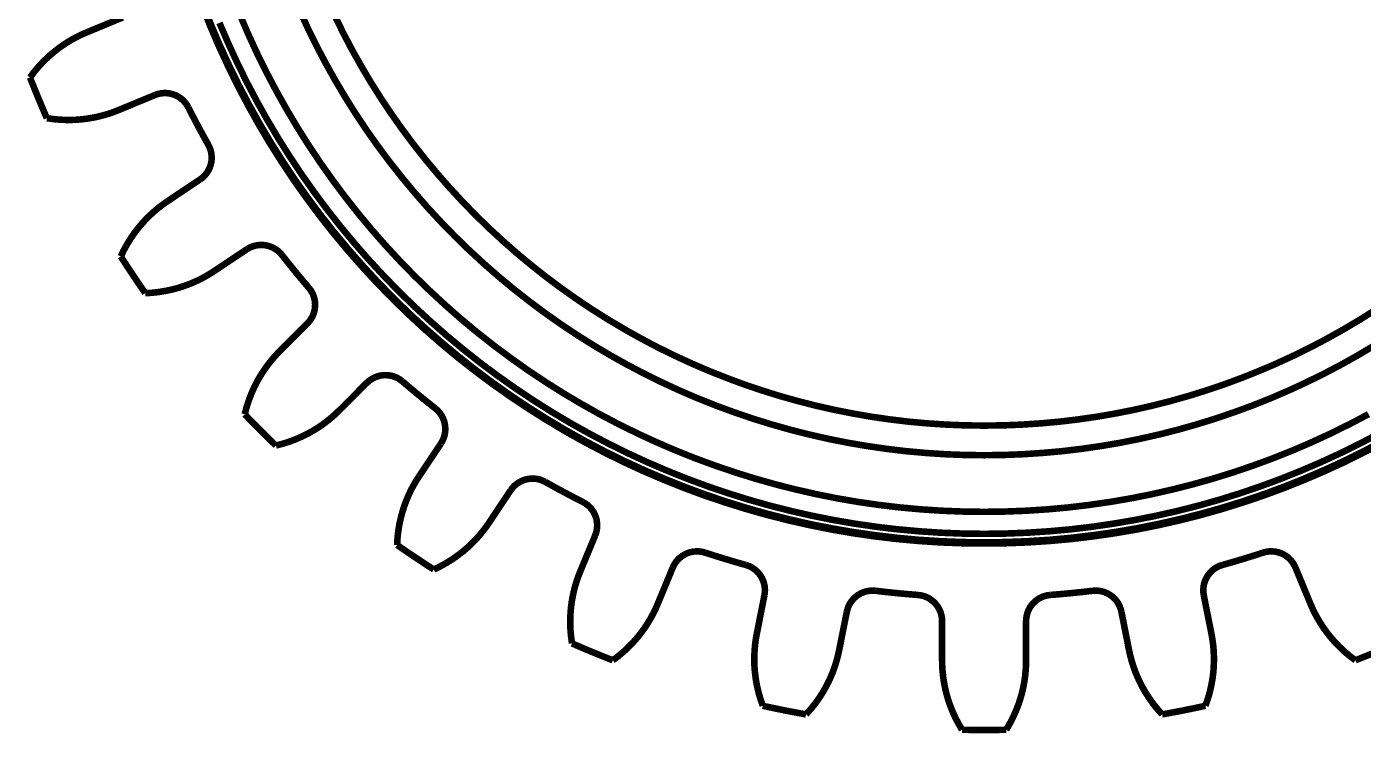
# Model space of a CAD drawing. Extents: x 1.1 to 21.8, y 1.7 to 15.4.
# Drawn here: x 7.54 to 9.544, y 1.69 to 2.749 of the extents above; entities that cross this region are included whole.
import ezdxf

# ---------------------------------------------------------------- set-up
doc = ezdxf.new("R2010")
doc.units = 0
doc.layers.get('0').update_dxf_attribs({"linetype": 'CONTINUOUS'})

msp = doc.modelspace()

# ---------------------------------------------------------------- linework, layer by layer
at = {"color": 0, "const_width": 0.00985}
for points in [[(7.68397, 2.76297), (7.62989, 2.74056)], [(7.80339, 2.77983), (7.81554, 2.74929), (7.8285, 2.71912), (7.84229, 2.68924), (7.85682, 2.65978), (7.87218, 2.63064), (7.88818, 2.602), (7.905, 2.57374), (7.92258, 2.5459), (7.94081, 2.51856), (7.95979, 2.49175), (7.97949, 2.46539), (7.99983, 2.43956), (8.02089, 2.41428), (8.04254, 2.3896), (8.06483, 2.36546), (8.08778, 2.3419), (8.11133, 2.31896), (8.13547, 2.2966), (8.16021, 2.27496), (8.18549, 2.2539), (8.21132, 2.23356), (8.23763, 2.21392), (8.26449, 2.19493), (8.29183, 2.17665), (8.31967, 2.15913), (8.34788, 2.14231), (8.37657, 2.12625), (8.40565, 2.11094), (8.43517, 2.09636), (8.465, 2.08263), (8.49522, 2.06967), (8.52576, 2.05746), (8.55658, 2.04606), (8.58772, 2.03554), (8.61914, 2.02576), (8.65076, 2.01682), (8.68261, 2.00874), (8.71474, 2.00151), (8.74696, 1.99507), (8.77935, 1.98953), (8.8119, 1.98481), (8.84457, 1.9809), (8.87728, 1.97792), (8.9101, 1.97575), (8.94293, 1.9745), (8.97581, 1.97407), (9.00868, 1.9745), (9.04156, 1.97575), (9.07433, 1.97792), (9.1071, 1.9809), (9.13976, 1.98481), (9.17225, 1.98953), (9.20469, 1.99507), (9.23693, 2.00151), (9.26899, 2.00874), (9.30083, 2.01682), (9.33251, 2.02576), (9.36387, 2.03554), (9.39501, 2.04606), (9.42589, 2.05746), (9.45643, 2.06967), (9.4866, 2.08263), (9.5165, 2.09636), (9.54596, 2.11094), (9.57508, 2.12625)], [(9.57422, 2.12782), (9.54514, 2.11253), (9.51568, 2.09804), (9.48589, 2.08431), (9.45574, 2.07135), (9.42524, 2.05914), (9.39442, 2.04779), (9.36333, 2.03722), (9.33197, 2.0275), (9.3004, 2.01861), (9.26856, 2.01053), (9.23654, 2.00325), (9.20438, 1.99685), (9.17199, 1.99132), (9.13949, 1.9866), (9.10688, 1.98275), (9.07422, 1.97971), (9.04144, 1.9776), (9.00862, 1.97629), (8.97581, 1.97586), (8.94299, 1.97629), (8.91021, 1.9776), (8.87744, 1.97971), (8.84472, 1.98275), (8.81213, 1.9866), (8.77963, 1.99132), (8.74729, 1.99685), (8.71506, 2.00325), (8.68306, 2.01053), (8.65126, 2.01861), (8.61962, 2.0275), (8.58826, 2.03722), (8.55718, 2.04779), (8.52642, 2.05914), (8.49593, 2.07135), (8.46576, 2.08431), (8.43593, 2.09804), (8.40653, 2.11253), (8.37744, 2.12782), (8.34879, 2.14387), (8.32058, 2.16064), (8.29281, 2.17817), (8.26551, 2.1964), (8.23872, 2.21539), (8.2124, 2.23503), (8.18664, 2.25532), (8.1614, 2.27632), (8.13672, 2.29796), (8.11257, 2.32026), (8.08908, 2.34315), (8.06619, 2.36669), (8.04389, 2.39079), (8.02225, 2.41547), (8.00125, 2.44069), (7.9809, 2.46647), (7.96126, 2.49278), (7.94233, 2.51958), (7.9241, 2.54693), (7.90657, 2.57465), (7.88981, 2.60286), (7.87375, 2.63151), (7.85846, 2.6606), (7.84392, 2.69006), (7.83018, 2.71983), (7.81722, 2.75), (7.80507, 2.78049)], [(7.85949, 2.76753), (7.87196, 2.73844), (7.88519, 2.70969), (7.89919, 2.68138), (7.91396, 2.65338), (7.92942, 2.62576), (7.94558, 2.59858), (7.96246, 2.57183), (7.98004, 2.54551), (7.99826, 2.51969), (8.01719, 2.49436), (8.03678, 2.46951), (8.05701, 2.44515), (8.07785, 2.42139), (8.09933, 2.39817), (8.12142, 2.37549), (8.1441, 2.35346), (8.16732, 2.33197), (8.19108, 2.31108), (8.21539, 2.2909), (8.24024, 2.27132), (8.26557, 2.25239), (8.29144, 2.2341), (8.31776, 2.21653), (8.34451, 2.19965), (8.37169, 2.18349), (8.39925, 2.16803), (8.42725, 2.15332), (8.45562, 2.13932), (8.48438, 2.12608), (8.5134, 2.11356), (8.54281, 2.10183), (8.57249, 2.09093), (8.60243, 2.08074), (8.63265, 2.07135), (8.66308, 2.06278), (8.69374, 2.05501), (8.72461, 2.04801), (8.75564, 2.04183), (8.78678, 2.03646), (8.81808, 2.03196), (8.8495, 2.02821), (8.88103, 2.02533), (8.9126, 2.02328), (8.94417, 2.02203), (8.97581, 2.0216), (9.00743, 2.02203), (9.03907, 2.02328), (9.07064, 2.02533), (9.10211, 2.02821), (9.13351, 2.03196), (9.16482, 2.03646), (9.19601, 2.04183), (9.22706, 2.04801), (9.25786, 2.05501), (9.28857, 2.06278), (9.31901, 2.07135), (9.34924, 2.08074), (9.37918, 2.09093), (9.40886, 2.10183), (9.43821, 2.11356), (9.46729, 2.12608), (9.49604, 2.13932), (9.52436, 2.15332), (9.55236, 2.16803)], [(7.94954, 2.773), (7.96186, 2.74625), (7.97483, 2.71989), (7.98856, 2.69385), (8.00293, 2.66818), (8.01796, 2.6429), (8.03364, 2.61806), (8.04997, 2.59358), (8.06694, 2.56956), (8.08458, 2.54601), (8.10275, 2.52294), (8.12158, 2.50032), (8.14094, 2.47819), (8.16092, 2.4566), (8.18143, 2.43554), (8.20253, 2.41499), (8.22413, 2.39507), (8.24621, 2.37565), (8.26882, 2.35688), (8.29194, 2.33865), (8.31549, 2.32107), (8.33951, 2.3041), (8.36393, 2.28771), (8.38883, 2.27203), (8.41411, 2.257), (8.43978, 2.24262), (8.46582, 2.22894), (8.49219, 2.21593), (8.51888, 2.20361), (8.5459, 2.192), (8.57324, 2.1811), (8.60081, 2.17096), (8.62869, 2.16146), (8.65674, 2.15278), (8.68506, 2.14475), (8.7136, 2.13753), (8.74224, 2.13103), (8.77111, 2.12528), (8.80007, 2.12033), (8.82915, 2.1161), (8.8584, 2.11262), (8.88769, 2.10997), (8.91704, 2.10801), (8.9464, 2.10688), (8.97581, 2.1065), (9.00521, 2.10688), (9.03461, 2.10801), (9.06396, 2.10997), (9.09326, 2.11262), (9.12244, 2.1161), (9.15153, 2.12033), (9.18056, 2.12528), (9.20936, 2.13103), (9.23807, 2.13753), (9.2666, 2.14475), (9.29486, 2.15278), (9.32297, 2.16146), (9.35081, 2.17096), (9.37842, 2.1811), (9.40576, 2.192), (9.43272, 2.20361), (9.45947, 2.21593), (9.48583, 2.22894), (9.51187, 2.24262), (9.53754, 2.257), (9.56282, 2.27203)], [(8.00196, 2.7654), (8.01443, 2.74007), (8.02756, 2.71506), (8.04139, 2.69043), (8.05583, 2.66612), (8.0709, 2.64225), (8.08658, 2.61876), (8.10286, 2.59571), (8.11979, 2.57303), (8.13726, 2.55089), (8.15533, 2.52914), (8.17399, 2.50792), (8.19314, 2.48719), (8.21283, 2.46696), (8.23307, 2.44721), (8.25385, 2.42806), (8.27507, 2.4094), (8.29676, 2.39139), (8.31896, 2.37386), (8.34158, 2.35699), (8.36469, 2.34065), (8.38813, 2.32497), (8.41206, 2.3099), (8.43631, 2.29546), (8.46094, 2.28168), (8.48594, 2.2685), (8.51129, 2.25603), (8.53694, 2.24419), (8.56287, 2.23307), (8.58914, 2.2226), (8.61561, 2.21278), (8.64242, 2.20372), (8.66938, 2.19532), (8.69656, 2.18767), (8.7239, 2.18072), (8.75146, 2.17449), (8.77919, 2.169), (8.80701, 2.16417), (8.83496, 2.16015), (8.86301, 2.15679), (8.89117, 2.15424), (8.91932, 2.1524), (8.9476, 2.15126), (8.97581, 2.15093), (9.00407, 2.15126), (9.03228, 2.1524), (9.06049, 2.15424), (9.0886, 2.15679), (9.11664, 2.16015), (9.14458, 2.16417), (9.17247, 2.169), (9.20014, 2.17449), (9.22771, 2.18072), (9.2551, 2.18767), (9.28228, 2.19532), (9.30925, 2.20372), (9.33599, 2.21278), (9.36253, 2.2226), (9.38872, 2.23307), (9.41471, 2.24419), (9.44032, 2.25603), (9.46565, 2.2685), (9.49067, 2.28168), (9.51531, 2.29546), (9.53961, 2.3099), (9.56347, 2.32497)], [(7.829, 2.75489), (7.84185, 2.72504), (7.85542, 2.69553), (7.86979, 2.66635), (7.88493, 2.63758), (7.90082, 2.60926), (7.91743, 2.58132), (7.93479, 2.55382), (7.95285, 2.52681), (7.97157, 2.50028), (7.99104, 2.47424), (8.01113, 2.44874), (8.03196, 2.42372), (8.05333, 2.39931), (8.07542, 2.37543), (8.0981, 2.35215), (8.12136, 2.32949), (8.14524, 2.30746), (8.16965, 2.28603), (8.19467, 2.26525), (8.22017, 2.24511), (8.24621, 2.22569), (8.27274, 2.20692), (8.29975, 2.18886), (8.32726, 2.1715), (8.35514, 2.15489), (8.38351, 2.13906), (8.41228, 2.12392), (8.4414, 2.10954), (8.47092, 2.09592), (8.50082, 2.08311), (8.53097, 2.07107), (8.56147, 2.05979), (8.59224, 2.04937), (8.62326, 2.03971), (8.65457, 2.03088), (8.68604, 2.02289), (8.71772, 2.01574), (8.74963, 2.00939), (8.78162, 2.0039), (8.81381, 1.99924), (8.84608, 1.99539), (8.87842, 1.99246), (8.91086, 1.99029), (8.94331, 1.98904), (8.97581, 1.98861), (9.00831, 1.98904), (9.04081, 1.99029), (9.07319, 1.99246), (9.10558, 1.99539), (9.13786, 1.99924), (9.16997, 2.0039), (9.20204, 2.00939), (9.23389, 2.01574), (9.26557, 2.02289), (9.2971, 2.03088), (9.3284, 2.03971), (9.35943, 2.04937), (9.39019, 2.05979), (9.42068, 2.07107), (9.45085, 2.08311), (9.48068, 2.09592), (9.51019, 2.10954), (9.53939, 2.12392), (9.56814, 2.13906)], [(7.62989, 2.74056), (7.62229, 2.73725), (7.61486, 2.73361), (7.60753, 2.7296), (7.60037, 2.72532), (7.59326, 2.72065), (7.58637, 2.71565), (7.57964, 2.71029), (7.57314, 2.70469), (7.56549, 2.69737), (7.55826, 2.68972), (7.55137, 2.68153), (7.54492, 2.67301)], [(7.57026, 2.61187), (7.56694, 2.61947), (7.56369, 2.62706), (7.56044, 2.63471), (7.55724, 2.64231), (7.55414, 2.64996), (7.551, 2.65767), (7.54796, 2.66531), (7.54492, 2.67301)], [(7.73221, 2.6466), (7.67806, 2.62418)], [(7.73221, 2.6466), (7.73643, 2.64806), (7.74083, 2.64908), (7.74528, 2.64953), (7.74978, 2.64953), (7.75429, 2.64899), (7.75874, 2.64789), (7.76292, 2.64638), (7.76699, 2.64432), (7.77072, 2.64187), (7.77414, 2.639), (7.77718, 2.63579), (7.77989, 2.63232), (7.78244, 2.62799)], [(7.67806, 2.62418), (7.67036, 2.62115), (7.66254, 2.61849), (7.65457, 2.61615), (7.64643, 2.6141), (7.63807, 2.61242), (7.62967, 2.61106), (7.62115, 2.61008), (7.61257, 2.60943), (7.60206, 2.60921), (7.59147, 2.60954), (7.58083, 2.6104), (7.57026, 2.61187)], [(7.81228, 2.57206), (7.80843, 2.57894), (7.80458, 2.58589), (7.80078, 2.59283), (7.79329, 2.60682), (7.78965, 2.61388), (7.78603, 2.62088), (7.78244, 2.62799)], [(7.79992, 2.51997), (7.8035, 2.52262), (7.80675, 2.52576), (7.80963, 2.52919), (7.81213, 2.53299), (7.81413, 2.537), (7.81569, 2.54129), (7.81679, 2.54563), (7.81733, 2.55012), (7.81733, 2.55464), (7.81689, 2.55903), (7.81592, 2.56332), (7.81451, 2.56754), (7.81228, 2.57206)], [(7.79992, 2.51997), (7.75119, 2.48742)], [(7.75119, 2.48742), (7.74442, 2.48264), (7.73779, 2.47765), (7.73139, 2.47228), (7.72526, 2.46669), (7.71918, 2.46072), (7.71337, 2.45443), (7.70785, 2.44792), (7.70253, 2.44114), (7.6965, 2.43251), (7.69086, 2.42356), (7.68571, 2.41422), (7.68104, 2.40457)], [(7.8699, 2.41521), (7.87375, 2.41749), (7.87787, 2.41928), (7.88217, 2.42063), (7.88661, 2.4215), (7.89111, 2.42182), (7.89561, 2.42165), (7.90007, 2.42096), (7.9044, 2.41976), (7.90864, 2.41803), (7.91249, 2.41596), (7.91613, 2.41342), (7.91943, 2.41049), (7.92279, 2.40674)], [(7.71783, 2.34956), (7.71311, 2.35633), (7.70378, 2.37001), (7.69917, 2.37685), (7.69461, 2.38374), (7.69006, 2.39068), (7.68104, 2.40457)], [(7.8699, 2.41521), (7.82118, 2.38265)], [(7.963, 2.35769), (7.95785, 2.36372), (7.94764, 2.37588), (7.9426, 2.38194), (7.93761, 2.38813), (7.93261, 2.39426), (7.92768, 2.4005), (7.92279, 2.40674)], [(7.82118, 2.38265), (7.81418, 2.37819), (7.80701, 2.37403), (7.79964, 2.37017), (7.7921, 2.3666), (7.78429, 2.36328), (7.77626, 2.36035), (7.76812, 2.35769), (7.75982, 2.35542), (7.74951, 2.35314), (7.7391, 2.35135), (7.72851, 2.35015), (7.71783, 2.34956)], [(7.96099, 2.30419), (7.96397, 2.30751), (7.96658, 2.31119), (7.96875, 2.31515), (7.97043, 2.31933), (7.97162, 2.32368), (7.97233, 2.32818), (7.97254, 2.33268), (7.97217, 2.33718), (7.97136, 2.34158), (7.97006, 2.34581), (7.96826, 2.34987), (7.96604, 2.35368), (7.963, 2.35769)], [(7.96099, 2.30419), (7.9196, 2.26275)], [(7.9196, 2.26275), (7.91385, 2.25678), (7.90836, 2.25054), (7.90315, 2.24408), (7.89817, 2.23736), (7.89339, 2.23031), (7.88894, 2.22304), (7.88471, 2.21556), (7.88092, 2.20785), (7.87663, 2.19824), (7.87289, 2.18838), (7.86962, 2.17817), (7.86697, 2.16786)], [(8.05007, 2.21511), (8.05344, 2.2181), (8.05712, 2.22065), (8.06104, 2.22282), (8.06521, 2.2245), (8.06961, 2.22575), (8.07411, 2.22646), (8.07856, 2.22661), (8.08306, 2.22629), (8.08751, 2.22547), (8.09169, 2.22412), (8.09576, 2.22233), (8.09961, 2.22011), (8.10363, 2.21707)], [(8.05007, 2.21511), (8.00868, 2.17367)], [(8.15261, 2.17686), (8.14638, 2.18175), (8.14019, 2.18674), (8.134, 2.19168), (8.12787, 2.19667), (8.12175, 2.20176), (8.11567, 2.20682), (8.10965, 2.21192), (8.10363, 2.21707)], [(7.91374, 2.12104), (7.90776, 2.12679), (7.90186, 2.13254), (7.896, 2.13835), (7.88428, 2.15007), (7.87847, 2.15593), (7.86697, 2.16786)], [(8.00868, 2.17367), (8.00265, 2.16792), (7.99647, 2.16249), (7.99001, 2.15722), (7.98329, 2.15224), (7.97624, 2.14746), (7.96897, 2.14301), (7.96149, 2.13883), (7.95378, 2.13499), (7.94412, 2.13075), (7.93431, 2.12696), (7.9241, 2.12375), (7.91374, 2.12104)], [(8.16114, 2.12397), (8.16336, 2.12788), (8.16521, 2.13194), (8.16656, 2.13624), (8.16743, 2.14068), (8.16775, 2.14518), (8.16754, 2.14974), (8.16683, 2.15414), (8.16564, 2.15853), (8.16396, 2.16271), (8.16183, 2.16656), (8.15929, 2.17019), (8.15636, 2.17356), (8.15261, 2.17686)], [(8.16114, 2.12397), (8.12858, 2.07525)], [(8.12858, 2.07525), (8.12408, 2.06831), (8.11996, 2.06114), (8.11604, 2.05376), (8.11253, 2.04622), (8.10921, 2.03836), (8.10622, 2.03039), (8.10363, 2.02219), (8.10135, 2.01389), (8.09901, 2.00358), (8.09728, 1.99322), (8.09608, 1.98258), (8.09549, 1.9719)], [(8.26585, 2.05399), (8.26856, 2.05757), (8.27165, 2.06082), (8.27513, 2.06369), (8.27886, 2.06619), (8.28293, 2.06825), (8.28717, 2.06982), (8.29156, 2.07086), (8.29601, 2.0714), (8.30051, 2.07146), (8.3049, 2.07096), (8.30925, 2.07004), (8.31342, 2.06858), (8.31799, 2.0664)], [(8.37386, 2.03651), (8.36681, 2.0401), (8.35975, 2.04372), (8.34576, 2.05111), (8.33876, 2.0549), (8.33182, 2.05865), (8.32487, 2.0625), (8.31799, 2.0664)], [(8.26585, 2.05399), (8.23329, 2.00526)], [(8.39253, 1.98628), (8.39399, 1.99056), (8.39497, 1.9949), (8.39546, 1.9994), (8.39546, 2.0039), (8.39486, 2.0084), (8.39382, 2.01281), (8.39225, 2.01699), (8.39025, 2.02106), (8.38775, 2.02479), (8.38493, 2.02821), (8.38172, 2.03131), (8.37819, 2.03396), (8.37386, 2.03651)], [(8.23329, 2.00526), (8.22857, 1.99849), (8.22353, 1.99192), (8.21821, 1.98551), (8.21263, 1.97933), (8.2066, 1.97325), (8.20036, 1.96744), (8.19379, 1.96192), (8.18701, 1.95665), (8.17839, 1.95057), (8.16943, 1.94499), (8.1601, 1.93983), (8.1505, 1.93517)], [(8.39253, 1.98628), (8.37011, 1.93218)], [(8.1505, 1.93517), (8.1435, 1.93961), (8.13661, 1.94413), (8.12967, 1.94868), (8.12278, 1.95324), (8.11594, 1.95785), (8.10906, 1.96251), (8.10226, 1.96718), (8.09549, 1.9719)], [(8.5089, 1.9381), (8.51085, 1.94211), (8.51324, 1.9459), (8.51606, 1.94943), (8.51932, 1.95258), (8.52289, 1.9554), (8.52675, 1.95774), (8.53082, 1.95964), (8.5351, 1.96104), (8.5395, 1.96197), (8.54389, 1.96235), (8.54833, 1.96224), (8.55274, 1.96169), (8.55761, 1.96039)], [(8.61828, 1.942), (8.61063, 1.94413), (8.59543, 1.94857), (8.58783, 1.95085), (8.58024, 1.95318), (8.57269, 1.95551), (8.55761, 1.96039)], [(9.39404, 1.96039), (9.37896, 1.95551), (9.37136, 1.95318), (9.36382, 1.95085), (9.35622, 1.94857), (9.34104, 1.94413), (9.33339, 1.942)], [(9.44276, 1.9381), (9.44075, 1.94211), (9.43837, 1.9459), (9.43554, 1.94943), (9.43235, 1.95258), (9.42876, 1.9554), (9.42492, 1.95774), (9.42085, 1.95964), (9.41656, 1.96104), (9.41211, 1.96197), (9.40771, 1.96235), (9.40326, 1.96224), (9.39893, 1.96169), (9.39404, 1.96039)], [(8.64632, 1.89638), (8.64697, 1.90082), (8.64708, 1.90533), (8.64671, 1.90983), (8.64578, 1.91422), (8.64438, 1.91851), (8.64247, 1.92264), (8.64008, 1.92649), (8.63732, 1.93001), (8.63417, 1.93326), (8.63069, 1.93604), (8.62701, 1.93842), (8.62299, 1.94038), (8.61828, 1.942)], [(9.30528, 1.89638), (9.30469, 1.90082), (9.30458, 1.90533), (9.30496, 1.90983), (9.30588, 1.91422), (9.30729, 1.91851), (9.30919, 1.92264), (9.31153, 1.92649), (9.31435, 1.93001), (9.31749, 1.93326), (9.3209, 1.93604), (9.32465, 1.93842), (9.32861, 1.94038), (9.33339, 1.942)], [(8.37011, 1.93218), (8.36708, 1.92443), (8.36442, 1.91661), (8.36203, 1.90864), (8.36003, 1.90056), (8.35829, 1.89219), (8.35693, 1.88379), (8.35596, 1.87522), (8.35536, 1.86664), (8.35508, 1.85613), (8.35542, 1.8456), (8.35633, 1.8349), (8.35781, 1.82433)], [(8.5089, 1.9381), (8.48649, 1.88396)], [(9.44276, 1.9381), (9.46517, 1.88396)], [(8.76992, 1.87181), (8.77106, 1.87614), (8.77268, 1.88037), (8.77474, 1.88433), (8.77729, 1.88807), (8.78022, 1.8915), (8.78358, 1.89458), (8.78717, 1.89719), (8.79113, 1.89942), (8.79525, 1.90121), (8.79949, 1.90246), (8.80388, 1.90321), (8.80826, 1.90349), (8.81332, 1.90321)], [(8.87642, 1.89697), (8.86057, 1.89828), (8.85271, 1.89899), (8.84478, 1.89974), (8.82904, 1.90136), (8.81332, 1.90321)], [(9.13835, 1.90321), (9.12261, 1.90136), (9.11469, 1.90056), (9.10682, 1.89974), (9.09896, 1.89899), (9.09104, 1.89828), (9.08317, 1.89762), (9.07525, 1.89697)], [(9.18175, 1.87181), (9.18061, 1.87614), (9.17899, 1.88037), (9.17692, 1.88433), (9.17437, 1.88807), (9.17144, 1.8915), (9.16808, 1.89458), (9.16444, 1.89719), (9.16054, 1.89942), (9.15636, 1.90121), (9.15213, 1.90246), (9.14779, 1.90321), (9.14333, 1.90349), (9.13835, 1.90321)], [(8.48649, 1.88396), (8.48318, 1.87636), (8.47949, 1.86893), (8.47553, 1.8616), (8.47125, 1.85444), (8.46658, 1.84733), (8.46153, 1.84044), (8.45622, 1.83371), (8.45057, 1.82721), (8.44331, 1.81961), (8.4356, 1.81233), (8.42746, 1.80544), (8.41894, 1.79904)], [(8.64632, 1.89638), (8.63493, 1.83892)], [(8.91282, 1.85775), (8.91254, 1.86219), (8.91178, 1.86664), (8.91054, 1.87099), (8.90881, 1.87511), (8.90653, 1.87907), (8.90386, 1.88271), (8.90082, 1.88601), (8.8974, 1.88894), (8.89372, 1.8915), (8.88976, 1.89356), (8.88564, 1.89518), (8.88135, 1.89632), (8.87642, 1.89697)], [(9.03879, 1.85775), (9.03907, 1.86219), (9.03982, 1.86664), (9.04113, 1.87099), (9.04286, 1.87511), (9.04508, 1.87907), (9.04775, 1.88271), (9.05078, 1.88601), (9.05419, 1.88894), (9.05794, 1.8915), (9.06185, 1.89356), (9.06603, 1.89518), (9.07026, 1.89632), (9.07525, 1.89697)], [(9.30528, 1.89638), (9.31674, 1.83892)], [(9.46517, 1.88396), (9.46847, 1.87636), (9.47211, 1.86893), (9.47613, 1.8616), (9.48042, 1.85444), (9.48508, 1.84733), (9.49007, 1.84044), (9.49544, 1.83371), (9.50103, 1.82721), (9.50836, 1.81961), (9.516, 1.81233), (9.52419, 1.80544), (9.53271, 1.79904)], [(8.76992, 1.87181), (8.75846, 1.81435)], [(9.18175, 1.87181), (9.19314, 1.81435)], [(8.91282, 1.85775), (8.91282, 1.79915)], [(9.03879, 1.85775), (9.03879, 1.79915)], [(8.41894, 1.79904), (8.41124, 1.80203), (8.40354, 1.80512), (8.39589, 1.80821), (8.38058, 1.81451), (8.3654, 1.82101), (8.35781, 1.82433)], [(8.63493, 1.83892), (8.63346, 1.83078), (8.63238, 1.8226), (8.63162, 1.81429), (8.63118, 1.80593), (8.63112, 1.79742), (8.63146, 1.7889), (8.63217, 1.78033), (8.63325, 1.77181), (8.63504, 1.76144), (8.63743, 1.75114), (8.6404, 1.74089), (8.64388, 1.73079)], [(9.31674, 1.83892), (9.31814, 1.83078), (9.31928, 1.8226), (9.32004, 1.81429), (9.32042, 1.80593), (9.32047, 1.79742), (9.32015, 1.7889), (9.3195, 1.78033), (9.31842, 1.77181), (9.31657, 1.76144), (9.31424, 1.75114), (9.31125, 1.74089), (9.30772, 1.73079)], [(9.59386, 1.82433), (9.58626, 1.82101), (9.57867, 1.81776), (9.57101, 1.81451), (9.56342, 1.81136), (9.55578, 1.80821), (9.54807, 1.80512), (9.54042, 1.80203), (9.53271, 1.79904)], [(8.75846, 1.81435), (8.75667, 1.80626), (8.75456, 1.79829), (8.75206, 1.79031), (8.74929, 1.78244), (8.74604, 1.77458), (8.74251, 1.76682), (8.73861, 1.75917), (8.73432, 1.75168), (8.72868, 1.74278), (8.72254, 1.73421), (8.71588, 1.72586), (8.70876, 1.71789)], [(8.91282, 1.79915), (8.91297, 1.79085), (8.91351, 1.78261), (8.91439, 1.77431), (8.91564, 1.76606), (8.91726, 1.75771), (8.91922, 1.7494), (8.92156, 1.74115), (8.92426, 1.73296), (8.92806, 1.72314), (8.9324, 1.71354), (8.93733, 1.70404), (8.94276, 1.69482)], [(9.03879, 1.79915), (9.03863, 1.79085), (9.03808, 1.78261), (9.03722, 1.77431), (9.03603, 1.76606), (9.0344, 1.75771), (9.03244, 1.7494), (9.03006, 1.74115), (9.02735, 1.73296), (9.02354, 1.72314), (9.01921, 1.71354), (9.01432, 1.70404), (9.0089, 1.69482)], [(9.19314, 1.81435), (9.19493, 1.80626), (9.19706, 1.79829), (9.19954, 1.79031), (9.20236, 1.78244), (9.20557, 1.77458), (9.20915, 1.76682), (9.21306, 1.75917), (9.21729, 1.75168), (9.22299, 1.74278), (9.22906, 1.73421), (9.23574, 1.72586), (9.24283, 1.71789)], [(8.70876, 1.71789), (8.70063, 1.71935), (8.69249, 1.72086), (8.6844, 1.72239), (8.67626, 1.72396), (8.66818, 1.72564), (8.66004, 1.72732), (8.65196, 1.729), (8.64388, 1.73079)], [(9.30772, 1.73079), (9.29964, 1.729), (9.28347, 1.72564), (9.27533, 1.72396), (9.26725, 1.72239), (9.25097, 1.71935), (9.24283, 1.71789)], [(9.0089, 1.69482), (9.00065, 1.69467), (8.99235, 1.69456), (8.9841, 1.6945), (8.96756, 1.6945), (8.95925, 1.69456), (8.95101, 1.69467), (8.94276, 1.69482)]]:
    msp.add_lwpolyline(points, dxfattribs=at)

doc.saveas('drawing.dxf')
